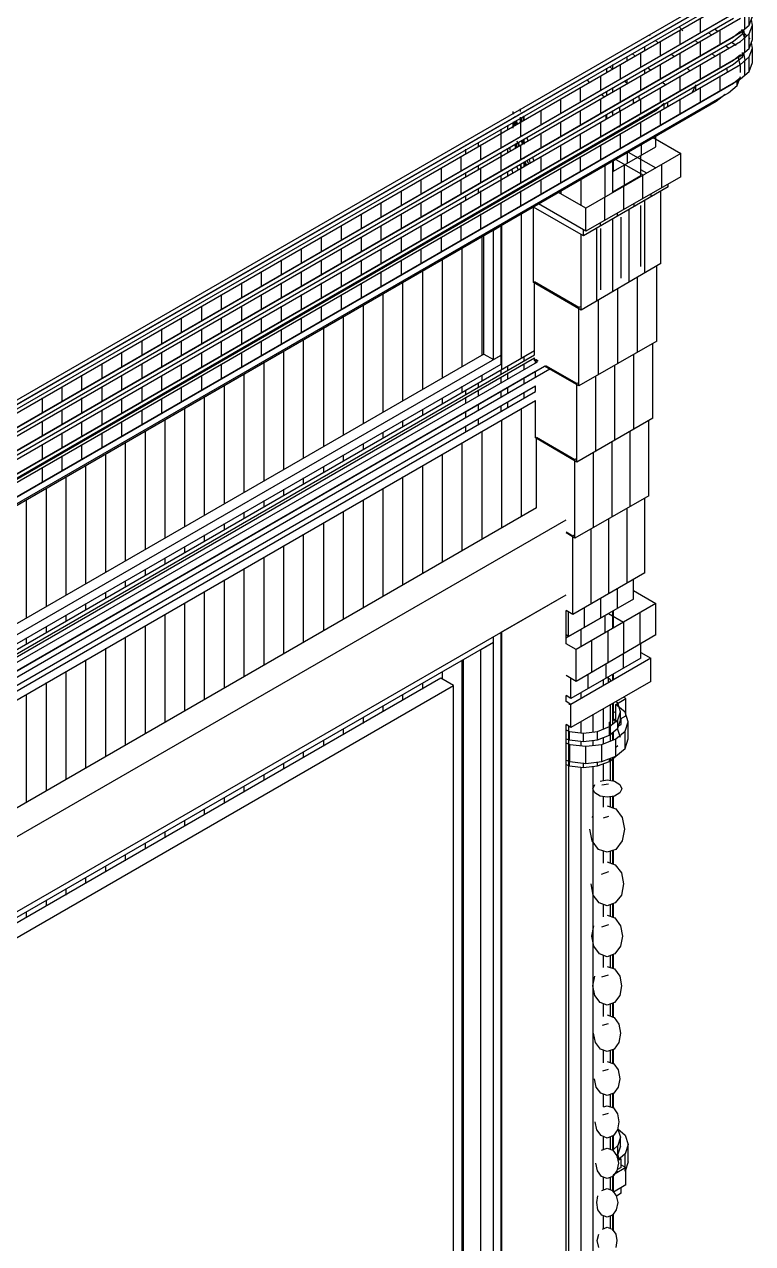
# Model space of a CAD drawing. Header units: inches. Extents: x 0.3 to 16.2, y 0.3 to 11.4.
# Drawn here: x 7.265 to 7.975, y 5.99 to 7.179 of the extents above; entities that cross this region are included whole.
import ezdxf

# ---------------------------------------------------------------- set-up
doc = ezdxf.new("R2010")
doc.units = ezdxf.units.IN
doc.header["$LTSCALE"] = 0.009843
doc.header["$MEASUREMENT"] = 0
doc.layers.add('GEOMETRY', color=7, linetype='Continuous')

msp = doc.modelspace()

# ---------------------------------------------------------------- linework, layer by layer
at = {"layer": 'GEOMETRY'}
for p, q in [((6.524, 6.389), (7.9563, 7.2161)), ((6.524, 6.389), (7.9563, 7.2161)), ((6.524, 6.3846), (7.9563, 7.2118)), ((6.524, 6.3846), (7.9567, 7.2118)), ((6.524, 6.3846), (7.9567, 7.2118)), ((6.524, 6.3803), (7.9567, 7.2075)), ((6.524, 6.3764), (7.9634, 7.2075)), ((6.524, 6.3764), (7.9634, 7.2075)), ((6.524, 6.3626), (7.9634, 7.1933)), ((6.524, 6.3622), (7.9567, 7.1894)), ((6.524, 6.3622), (7.9567, 7.1894)), ((6.524, 6.3622), (7.9567, 7.1894)), ((6.524, 6.3579), (7.9567, 7.185)), ((6.524, 6.3539), (7.9634, 7.185)), ((6.524, 6.3539), (7.9634, 7.185)), ((7.9244, 7.1709), (7.9244, 7.185)), ((7.9677, 7.1744), (7.9677, 7.1886)), ((7.9717, 7.1783), (7.9717, 7.1921)), ((7.9717, 7.1783), (7.9752, 7.1866)), ((7.9752, 7.1783), (7.974, 7.1835)), ((6.524, 6.3402), (7.9634, 7.1709)), ((7.9071, 7.1728), (7.9031, 7.1768)), ((7.9047, 7.1594), (7.9047, 7.1736)), ((7.935, 7.1685), (7.9323, 7.1709)), ((7.9409, 7.172), (7.9382, 7.1744)), ((7.9437, 7.1594), (7.9437, 7.1736)), ((7.9567, 7.1669), (7.9634, 7.1724)), ((7.9567, 7.1669), (7.9634, 7.1724)), ((7.9567, 7.1669), (7.9634, 7.1724)), ((7.9567, 7.1626), (7.9654, 7.1697)), ((7.9634, 7.1709), (7.9717, 7.1783)), ((7.9634, 7.1622), (7.9717, 7.1697)), ((7.9634, 7.1622), (7.9717, 7.1697)), ((7.9654, 7.1724), (7.9642, 7.1732)), ((7.9654, 7.1697), (7.9654, 7.174)), ((7.9654, 7.1697), (7.9669, 7.174)), ((7.9697, 7.1677), (7.9654, 7.1724)), ((7.9665, 7.1689), (7.9654, 7.1701)), ((7.9665, 7.1732), (7.9661, 7.1732)), ((7.9681, 7.1665), (7.9665, 7.1732)), ((7.9717, 7.1697), (7.9752, 7.1783)), ((7.9717, 7.1697), (7.9752, 7.1783)), ((7.9717, 7.1555), (7.9717, 7.1697)), ((7.9752, 7.1642), (7.9752, 7.1783)), ((6.524, 6.3394), (7.9567, 7.1669)), ((6.524, 6.3394), (7.9567, 7.1669)), ((6.524, 6.3394), (7.9567, 7.1669)), ((6.524, 6.3354), (7.9567, 7.1626)), ((6.524, 6.3315), (7.9634, 7.1622)), ((6.524, 6.3315), (7.9634, 7.1622)), ((7.8701, 7.1618), (7.8701, 7.1622)), ((7.8752, 7.1677), (7.8744, 7.1685)), ((7.8772, 7.1657), (7.8772, 7.1661)), ((7.8831, 7.161), (7.8803, 7.1634)), ((7.8854, 7.1484), (7.8854, 7.1626)), ((7.9217, 7.161), (7.9189, 7.1634)), ((7.9244, 7.1484), (7.9244, 7.1626)), ((7.9516, 7.1559), (7.9488, 7.1579)), ((7.9591, 7.1583), (7.9547, 7.1614)), ((7.9673, 7.1657), (7.9665, 7.1689)), ((7.9677, 7.152), (7.9677, 7.1661)), ((7.9728, 7.1646), (7.9717, 7.1657)), ((7.9717, 7.1555), (7.9752, 7.1642)), ((7.9752, 7.1559), (7.974, 7.161)), ((6.524, 6.3173), (7.9634, 7.1484)), ((7.8528, 7.152), (7.8528, 7.152)), ((7.8528, 7.1437), (7.8528, 7.1476)), ((7.8551, 7.1531), (7.8551, 7.1531)), ((7.8606, 7.148), (7.8579, 7.1504)), ((7.8661, 7.137), (7.8661, 7.1512)), ((7.8701, 7.1535), (7.8701, 7.1575)), ((7.8984, 7.1476), (7.8957, 7.15)), ((7.9047, 7.137), (7.9047, 7.1512)), ((7.9382, 7.148), (7.9354, 7.1504)), ((7.9437, 7.137), (7.9437, 7.1512)), ((7.9567, 7.1441), (7.9634, 7.1496)), ((7.9567, 7.1441), (7.9634, 7.1496)), ((7.9567, 7.1441), (7.9634, 7.1496)), ((7.9567, 7.1402), (7.9654, 7.1472)), ((7.9614, 7.1465), (7.961, 7.1469)), ((7.9634, 7.1378), (7.9614, 7.1465)), ((7.9634, 7.1484), (7.9717, 7.1555)), ((7.9634, 7.1398), (7.9717, 7.1472)), ((7.9634, 7.1398), (7.9717, 7.1472)), ((7.9654, 7.1472), (7.9654, 7.1516)), ((7.9654, 7.1472), (7.9669, 7.1516)), ((7.9665, 7.1508), (7.9661, 7.1508)), ((7.9681, 7.1441), (7.9665, 7.1508)), ((7.9717, 7.1472), (7.9752, 7.1559)), ((7.9717, 7.1472), (7.9752, 7.1559)), ((7.9717, 7.1331), (7.9717, 7.1472)), ((7.9752, 7.1417), (7.9752, 7.1559)), ((6.524, 6.3169), (7.9567, 7.1441)), ((6.524, 6.3169), (7.9567, 7.1441)), ((6.524, 6.3169), (7.9567, 7.1441)), ((6.524, 6.313), (7.9567, 7.1402)), ((6.524, 6.3091), (7.9634, 7.1398)), ((6.524, 6.3091), (7.9634, 7.1398)), ((7.8331, 7.1406), (7.8331, 7.1406)), ((7.8331, 7.1406), (7.8331, 7.1406)), ((7.8331, 7.1323), (7.8331, 7.1362)), ((7.8386, 7.1354), (7.8358, 7.1378)), ((7.839, 7.1441), (7.839, 7.1441)), ((7.839, 7.1358), (7.839, 7.1398)), ((7.8465, 7.126), (7.8465, 7.1402)), ((7.8701, 7.1311), (7.8701, 7.135)), ((7.8756, 7.1343), (7.8728, 7.1366)), ((7.8854, 7.126), (7.8854, 7.1402)), ((7.9138, 7.1339), (7.9114, 7.1362)), ((7.9114, 7.1362), (7.9114, 7.1362)), ((7.9244, 7.126), (7.9244, 7.1398)), ((7.9508, 7.1327), (7.95, 7.1366)), ((7.9634, 7.1366), (7.9634, 7.1378)), ((7.9634, 7.1366), (7.9634, 7.1378)), ((7.9634, 7.1319), (7.9634, 7.1378)), ((7.9677, 7.1295), (7.9677, 7.1437)), ((7.9717, 7.1331), (7.9752, 7.1417)), ((6.524, 6.2949), (7.9634, 7.126)), ((7.811, 7.128), (7.811, 7.128)), ((7.8161, 7.1224), (7.8138, 7.1252)), ((7.8272, 7.1146), (7.8272, 7.1287)), ((7.8528, 7.1213), (7.8504, 7.1236)), ((7.8528, 7.1213), (7.8528, 7.1252)), ((7.8661, 7.1146), (7.8661, 7.1287)), ((7.885, 7.1256), (7.885, 7.1256)), ((7.8898, 7.1201), (7.8874, 7.1224)), ((7.9047, 7.1146), (7.9047, 7.1287)), ((7.9437, 7.1146), (7.9437, 7.1287)), ((7.9567, 7.1217), (7.9634, 7.1272)), ((7.9602, 7.1193), (7.9634, 7.128)), ((7.9602, 7.1193), (7.9602, 7.124)), ((7.9634, 7.126), (7.9717, 7.1331)), ((6.5236, 6.2878), (7.9516, 7.1122)), ((6.524, 6.2945), (7.9567, 7.1217)), ((7.8075, 7.1035), (7.8075, 7.1177)), ((7.8303, 7.1083), (7.8276, 7.1106)), ((7.8331, 7.1098), (7.8331, 7.1138)), ((7.8382, 7.0984), (7.8701, 7.1169)), ((7.839, 7.1134), (7.839, 7.1173)), ((7.8465, 7.1035), (7.8465, 7.1173)), ((7.8854, 7.1035), (7.8854, 7.1173)), ((7.9161, 7.1122), (7.9197, 7.1201)), ((7.9161, 7.1122), (7.9197, 7.1201)), ((7.9197, 7.115), (7.9197, 7.1201)), ((7.9244, 7.1035), (7.9244, 7.1173)), ((7.9398, 7.1039), (7.9484, 7.111)), ((7.9516, 7.1185), (7.952, 7.1197)), ((7.9516, 7.1122), (7.9602, 7.1193)), ((6.5232, 6.2858), (7.9398, 7.1039)), ((7.7882, 7.0921), (7.7882, 7.1063)), ((7.8272, 7.0921), (7.8272, 7.1063)), ((7.8382, 7.0976), (7.8378, 7.0984)), ((7.8457, 7.0945), (7.8457, 7.0984)), ((7.8591, 7.1024), (7.8591, 7.1063)), ((7.8598, 7.1028), (7.8591, 7.1031)), ((7.8646, 7.1079), (7.8638, 7.1091)), ((7.865, 7.1055), (7.8646, 7.1079)), ((7.8661, 7.0921), (7.8661, 7.1063)), ((7.8807, 7.0949), (7.889, 7.102)), ((7.8807, 7.0949), (7.889, 7.102)), ((7.889, 7.0969), (7.889, 7.102)), ((7.8925, 7.0984), (7.8925, 7.1031)), ((7.9047, 7.0921), (7.9047, 7.1063)), ((6.5189, 6.3091), (7.8807, 7.0949)), ((6.5189, 6.3091), (7.8807, 7.0949)), ((7.7421, 7.0925), (7.7417, 7.0941)), ((7.7417, 7.0913), (7.7417, 7.0941)), ((7.7417, 7.0913), (7.7421, 7.0921)), ((7.7417, 7.0913), (7.7421, 7.0921)), ((7.7417, 7.0913), (7.7421, 7.0921)), ((7.7421, 7.0878), (7.7421, 7.0882)), ((7.7425, 7.0882), (7.7425, 7.0886)), ((7.7425, 7.0882), (7.7425, 7.0886)), ((7.7425, 7.0882), (7.7425, 7.0882)), ((7.7429, 7.0882), (7.7429, 7.0886)), ((7.7437, 7.0886), (7.7433, 7.089)), ((7.7437, 7.089), (7.7437, 7.089)), ((7.7449, 7.0894), (7.7449, 7.0898)), ((7.7488, 7.0941), (7.7488, 7.0965)), ((7.7488, 7.0941), (7.7488, 7.0961)), ((7.7492, 7.0839), (7.7488, 7.0886)), ((7.7488, 7.0835), (7.7488, 7.0886)), ((7.7492, 7.0917), (7.7492, 7.0921)), ((7.7492, 7.0917), (7.7492, 7.0921)), ((7.7492, 7.0839), (7.7496, 7.0878)), ((7.7496, 7.0921), (7.7496, 7.0925)), ((7.75, 7.0925), (7.75, 7.0929)), ((7.7504, 7.0846), (7.75, 7.0882)), ((7.7512, 7.0929), (7.7512, 7.0933)), ((7.752, 7.0854), (7.7516, 7.089)), ((7.7524, 7.0937), (7.7524, 7.0941)), ((7.7524, 7.0858), (7.7524, 7.0898)), ((7.7689, 7.0811), (7.7689, 7.0953)), ((7.8075, 7.0811), (7.8075, 7.0949)), ((7.8323, 7.0866), (7.8323, 7.0906)), ((7.8331, 7.0874), (7.8331, 7.0913)), ((7.839, 7.0898), (7.8386, 7.0945)), ((7.839, 7.0909), (7.839, 7.0949)), ((7.8465, 7.0811), (7.8465, 7.0949)), ((7.8642, 7.0854), (7.8657, 7.0886)), ((7.8768, 7.0929), (7.876, 7.0933)), ((7.8807, 7.0906), (7.8807, 7.0906)), ((7.8854, 7.0811), (7.8854, 7.0949)), ((6.5165, 6.313), (7.8539, 7.085)), ((6.5165, 6.313), (7.8539, 7.085)), ((7.7299, 7.0807), (7.7299, 7.0811)), ((7.7299, 7.0728), (7.7299, 7.0768)), ((7.7366, 7.0776), (7.737, 7.0807)), ((7.7366, 7.0776), (7.737, 7.0807)), ((7.7366, 7.0768), (7.7366, 7.0776)), ((7.7366, 7.0768), (7.7366, 7.0776)), ((7.7374, 7.085), (7.7374, 7.0854)), ((7.7374, 7.085), (7.7374, 7.0854)), ((7.7417, 7.0776), (7.7425, 7.0839)), ((7.7417, 7.0803), (7.7421, 7.0839)), ((7.7417, 7.0803), (7.7421, 7.0839)), ((7.7417, 7.0795), (7.7417, 7.0803)), ((7.7417, 7.0776), (7.7417, 7.0803)), ((7.7429, 7.0803), (7.7425, 7.0839)), ((7.7433, 7.0803), (7.7429, 7.0843)), ((7.7445, 7.0811), (7.7441, 7.085)), ((7.7441, 7.0811), (7.7441, 7.0846)), ((7.7457, 7.0819), (7.7453, 7.0854)), ((7.7492, 7.0697), (7.7492, 7.0839)), ((7.7882, 7.0697), (7.7882, 7.0839)), ((7.8272, 7.0697), (7.8272, 7.0839)), ((7.8457, 7.0787), (7.8457, 7.0803)), ((7.8661, 7.0697), (7.8661, 7.0839)), ((7.7079, 7.0681), (7.7079, 7.0685)), ((7.7079, 7.0598), (7.7079, 7.0638)), ((7.7299, 7.0587), (7.7299, 7.0728)), ((7.7453, 7.0591), (7.7449, 7.063)), ((7.7449, 7.0591), (7.7449, 7.0626)), ((7.7461, 7.0677), (7.7457, 7.0677)), ((7.7472, 7.0602), (7.7457, 7.065)), ((7.748, 7.0606), (7.7469, 7.0642)), ((7.7508, 7.0622), (7.75, 7.0657)), ((7.7512, 7.0626), (7.7512, 7.0661)), ((7.7524, 7.0634), (7.7524, 7.0673)), ((7.7528, 7.0622), (7.7524, 7.0669)), ((7.7563, 7.0654), (7.7551, 7.0685)), ((7.7689, 7.0587), (7.7689, 7.0724)), ((7.8075, 7.0587), (7.8075, 7.0724)), ((7.8465, 7.0583), (7.8465, 7.0724)), ((7.8783, 7.0685), (7.9051, 7.0531)), ((7.8807, 7.0594), (7.8807, 7.0697)), ((7.6957, 7.061), (7.6957, 7.0614)), ((7.6957, 7.0531), (7.6957, 7.0571)), ((7.7102, 7.0472), (7.7102, 7.0614)), ((7.7299, 7.05), (7.7299, 7.0539)), ((7.7366, 7.0539), (7.7366, 7.0579)), ((7.739, 7.0555), (7.7386, 7.0591)), ((7.7441, 7.0583), (7.7437, 7.0622)), ((7.7492, 7.0472), (7.7492, 7.0614)), ((7.7882, 7.0472), (7.7882, 7.0614)), ((7.9051, 7.0531), (7.8126, 6.9996)), ((7.9051, 7.0531), (7.8126, 6.9996)), ((7.8272, 7.0472), (7.8272, 7.0614)), ((7.8394, 7.0358), (7.8807, 7.0594)), ((7.8531, 7.0437), (7.8531, 7.0539)), ((7.8539, 7.0543), (7.8807, 7.039)), ((7.8661, 7.0315), (7.8661, 7.0512)), ((7.8669, 7.0516), (7.8669, 7.0618)), ((7.9051, 7.0303), (7.9051, 7.0531)), ((7.6717, 7.0248), (7.6717, 7.039)), ((7.6909, 7.0362), (7.6909, 7.05)), ((7.7079, 7.0374), (7.7079, 7.0413)), ((7.7102, 7.0248), (7.7102, 7.039)), ((7.7299, 7.0362), (7.7299, 7.05)), ((7.7457, 7.0398), (7.7457, 7.0409)), ((7.7465, 7.0374), (7.7457, 7.0398)), ((7.7496, 7.039), (7.7484, 7.0425)), ((7.75, 7.0394), (7.7492, 7.0429)), ((7.7492, 7.0248), (7.7492, 7.039)), ((7.7531, 7.0409), (7.752, 7.0445)), ((7.7524, 7.0406), (7.7524, 7.0445)), ((7.7528, 7.048), (7.7528, 7.0492)), ((7.7539, 7.0413), (7.7528, 7.0449)), ((7.7547, 7.0421), (7.7535, 7.0453)), ((7.7567, 7.0433), (7.7555, 7.0465)), ((7.7583, 7.0441), (7.7575, 7.0472)), ((7.7618, 7.0461), (7.761, 7.0496)), ((7.7689, 7.0362), (7.7689, 7.05)), ((7.7882, 7.0248), (7.7882, 7.039)), ((7.8075, 7.0358), (7.8075, 7.05)), ((7.8315, 7.0102), (7.8315, 7.0413)), ((7.839, 7.015), (7.839, 7.0457)), ((7.839, 7.015), (7.839, 7.0457)), ((7.8394, 7.0358), (7.8394, 7.0461)), ((7.8417, 7.0472), (7.8689, 7.0319)), ((7.8504, 7.0224), (7.8504, 7.0421)), ((7.8866, 7.0197), (7.8866, 7.0421)), ((7.652, 7.0138), (7.652, 7.0276)), ((7.6909, 7.0138), (7.6909, 7.0276)), ((7.6957, 7.0303), (7.6957, 7.0343)), ((7.7299, 7.0276), (7.7299, 7.0315)), ((7.7299, 7.0138), (7.7299, 7.0276)), ((7.7366, 7.0315), (7.7366, 7.0354)), ((7.7406, 7.037), (7.7406, 7.0378)), ((7.7413, 7.0343), (7.7406, 7.037)), ((7.7689, 7.0134), (7.7689, 7.0276)), ((7.8079, 7.0024), (7.8079, 7.028)), ((7.9051, 7.0303), (7.8126, 6.9772)), ((7.839, 7.0358), (7.8394, 7.0358)), ((7.839, 7.0157), (7.8661, 7.0315)), ((7.872, 7.0339), (7.8661, 7.037)), ((7.8681, 7.0091), (7.8681, 7.0315)), ((7.6327, 7.0024), (7.6327, 7.0165)), ((7.6717, 7.0024), (7.6717, 7.0165)), ((7.7079, 7.015), (7.7079, 7.0189)), ((7.7102, 7.0024), (7.7102, 7.0165)), ((7.7492, 7.0024), (7.7492, 7.0165)), ((7.8126, 6.9996), (7.7858, 7.015)), ((7.8126, 6.9996), (7.7858, 7.015)), ((7.7886, 7.0134), (7.7886, 7.0165)), ((7.8929, 7.0205), (7.8102, 6.9728)), ((7.8496, 6.9984), (7.8496, 7.0209)), ((7.8858, 6.9457), (7.8858, 7.0165)), ((7.8929, 7.0205), (7.8929, 7.0236)), ((7.613, 6.9913), (7.613, 7.0051)), ((7.652, 6.9913), (7.652, 7.0051)), ((7.6909, 6.9909), (7.6909, 7.0051)), ((7.6957, 7.0079), (7.6957, 7.0118)), ((7.7299, 6.9909), (7.7299, 7.0051)), ((7.8126, 6.9772), (7.7665, 7.0039)), ((7.8311, 6.9878), (7.8311, 7.0102)), ((7.8598, 7.0016), (7.8598, 7.0043)), ((7.8701, 6.9366), (7.8701, 7.0075)), ((7.8764, 7.011), (7.8764, 7.0138)), ((7.5937, 6.9799), (7.5937, 6.9941)), ((7.6327, 6.9799), (7.6327, 6.9941)), ((7.6717, 6.9799), (7.6717, 6.9941)), ((7.7102, 6.9799), (7.7102, 6.9941)), ((7.75, 6.8535), (7.75, 6.9945)), ((7.8102, 6.9728), (7.7614, 7.0008)), ((7.7614, 6.9272), (7.7614, 7.0008)), ((7.8126, 6.9772), (7.8126, 6.9996)), ((7.8433, 6.9921), (7.8433, 6.9949)), ((7.8547, 6.9276), (7.8547, 6.9984)), ((7.8661, 6.9429), (7.8661, 7.0024)), ((6.6307, 6.348), (7.7299, 6.9827)), ((7.5744, 6.9689), (7.5744, 6.9827)), ((7.613, 6.9689), (7.613, 6.9827)), ((7.652, 6.9685), (7.652, 6.9827)), ((7.6909, 6.9685), (7.6909, 6.9827)), ((7.7224, 6.9783), (7.7299, 6.9827)), ((7.7224, 6.9783), (7.7299, 6.9827)), ((7.7299, 6.8563), (7.7299, 6.9827)), ((7.7307, 6.8425), (7.7307, 6.9831)), ((7.8232, 6.9094), (7.8232, 6.9803)), ((7.8268, 6.9823), (7.8268, 6.985)), ((7.8272, 6.9201), (7.8272, 6.9799)), ((7.839, 6.9185), (7.839, 6.9894)), ((7.8469, 6.9315), (7.8469, 6.9909)), ((7.5547, 6.9575), (7.5547, 6.9717)), ((7.5937, 6.9575), (7.5937, 6.9717)), ((7.6327, 6.9575), (7.6327, 6.9717)), ((7.6717, 6.9575), (7.6717, 6.9717)), ((7.7114, 6.8567), (7.7114, 6.972)), ((7.713, 6.8575), (7.713, 6.9728)), ((7.7224, 6.852), (7.7224, 6.9783)), ((7.8079, 6.9004), (7.8079, 6.9744)), ((7.8079, 6.9039), (7.8079, 6.974)), ((7.8102, 6.9728), (7.8102, 6.9783)), ((7.5354, 6.9465), (7.5354, 6.9602)), ((7.5744, 6.9465), (7.5744, 6.9602)), ((7.613, 6.9461), (7.613, 6.9602)), ((7.652, 6.9461), (7.652, 6.9602)), ((7.6921, 6.8457), (7.6921, 6.961)), ((7.5157, 6.935), (7.5157, 6.9492)), ((7.5547, 6.935), (7.5547, 6.9492)), ((7.5937, 6.935), (7.5937, 6.9492)), ((7.6327, 6.935), (7.6327, 6.9492)), ((7.6728, 6.8343), (7.6728, 6.9496)), ((7.8858, 6.9457), (7.8079, 6.9004)), ((7.4965, 6.924), (7.4965, 6.9378)), ((7.5354, 6.9236), (7.5354, 6.9378)), ((7.5744, 6.9236), (7.5744, 6.9378)), ((7.613, 6.9236), (7.613, 6.9378)), ((7.6535, 6.8232), (7.6535, 6.9386)), ((7.863, 6.8591), (7.863, 6.9323)), ((7.8819, 6.8701), (7.8819, 6.9433)), ((7.4772, 6.9126), (7.4772, 6.9268)), ((7.5157, 6.9126), (7.5157, 6.9268)), ((7.5547, 6.9126), (7.5547, 6.9268)), ((7.5937, 6.9126), (7.5937, 6.9264)), ((7.6343, 6.8122), (7.6343, 6.9276)), ((7.8079, 6.9004), (7.7614, 6.9272)), ((7.8059, 6.9028), (7.7626, 6.928)), ((7.8059, 6.9028), (7.7626, 6.928)), ((7.7626, 6.8567), (7.7626, 6.928)), ((7.8437, 6.8484), (7.8437, 6.9213)), ((7.863, 6.8677), (7.863, 6.9272)), ((7.4575, 6.9016), (7.4575, 6.9154)), ((7.4965, 6.9012), (7.4965, 6.9154)), ((7.5354, 6.9012), (7.5354, 6.9154)), ((7.5744, 6.9012), (7.5744, 6.9154)), ((7.615, 6.8008), (7.615, 6.9161)), ((7.8248, 6.8374), (7.8248, 6.9102)), ((7.8437, 6.8567), (7.8437, 6.9161)), ((7.4382, 6.8902), (7.4382, 6.9043)), ((7.4772, 6.8902), (7.4772, 6.9043)), ((7.5157, 6.8902), (7.5157, 6.9043)), ((7.5547, 6.8902), (7.5547, 6.9039)), ((7.5957, 6.7898), (7.5957, 6.9051)), ((7.8079, 6.9039), (7.8059, 6.9028)), ((7.8079, 6.9039), (7.8059, 6.9028)), ((7.8059, 6.8264), (7.8059, 6.9028)), ((7.8248, 6.8457), (7.8248, 6.9055)), ((7.4185, 6.8791), (7.4185, 6.8929)), ((7.4575, 6.8787), (7.4575, 6.8929)), ((7.4965, 6.8787), (7.4965, 6.8929)), ((7.5354, 6.8787), (7.5354, 6.8929)), ((7.5764, 6.7787), (7.5764, 6.8941)), ((7.3992, 6.8677), (7.3992, 6.8819)), ((7.4382, 6.8677), (7.4382, 6.8819)), ((7.4772, 6.8677), (7.4772, 6.8819)), ((7.5157, 6.8677), (7.5157, 6.8815)), ((7.5571, 6.7673), (7.5571, 6.8827)), ((6.622, 6.2024), (7.7626, 6.861)), ((7.3799, 6.8563), (7.3799, 6.8705)), ((7.4185, 6.8563), (7.4185, 6.8705)), ((7.4575, 6.8563), (7.4575, 6.8705)), ((7.4965, 6.8563), (7.4965, 6.8705)), ((7.5181, 6.7453), (7.5181, 6.8606)), ((7.5374, 6.7563), (7.5374, 6.8717)), ((7.8819, 6.8701), (7.8059, 6.8264)), ((7.878, 6.7949), (7.878, 6.8681)), ((6.622, 6.1984), (7.7626, 6.8567)), ((6.622, 6.1984), (7.7626, 6.8567)), ((6.622, 6.1953), (7.7626, 6.8539)), ((6.622, 6.1898), (7.7654, 6.85)), ((6.622, 6.1898), (7.7654, 6.85)), ((6.6307, 6.2217), (7.7299, 6.8563)), ((6.6307, 6.2217), (7.7299, 6.8563)), ((7.713, 6.8575), (6.6382, 6.237)), ((7.3602, 6.8453), (7.3602, 6.8594)), ((7.3992, 6.8453), (7.3992, 6.8594)), ((7.4382, 6.8453), (7.4382, 6.8591)), ((7.4772, 6.8453), (7.4772, 6.8591)), ((7.4988, 6.7343), (7.4988, 6.8492)), ((7.713, 6.8575), (7.7224, 6.852)), ((7.7224, 6.852), (7.7299, 6.8563)), ((7.7299, 6.8476), (7.7299, 6.8563)), ((7.7524, 6.8508), (7.7524, 6.8551)), ((7.7626, 6.8512), (7.7626, 6.8539)), ((7.7654, 6.85), (7.7626, 6.8512)), ((7.7661, 6.8504), (7.7634, 6.852)), ((7.7661, 6.8504), (7.7634, 6.852)), ((7.7634, 6.8488), (7.7634, 6.852)), ((7.8594, 6.7843), (7.8594, 6.8571)), ((7.8594, 6.7925), (7.8594, 6.8524)), ((6.622, 6.1815), (7.7724, 6.8457)), ((6.622, 6.1756), (7.7776, 6.8429)), ((6.622, 6.1756), (7.7776, 6.8429)), ((6.622, 6.1815), (7.7634, 6.8406)), ((6.6307, 6.213), (7.7299, 6.8476)), ((7.3213, 6.8228), (7.3213, 6.837)), ((7.3409, 6.8339), (7.3409, 6.848)), ((7.3602, 6.8228), (7.3602, 6.837)), ((7.3799, 6.8339), (7.3799, 6.848)), ((7.3992, 6.8228), (7.3992, 6.8366)), ((7.4185, 6.8339), (7.4185, 6.848)), ((7.4382, 6.8228), (7.4382, 6.8366)), ((7.4575, 6.8339), (7.4575, 6.848)), ((7.4795, 6.7228), (7.4795, 6.8382)), ((7.7114, 6.8315), (7.7114, 6.837)), ((7.7299, 6.8378), (7.7299, 6.8421)), ((7.7366, 6.8417), (7.7366, 6.8461)), ((7.7366, 6.8335), (7.7366, 6.839)), ((7.7524, 6.8425), (7.7524, 6.848)), ((7.7634, 6.8346), (7.7634, 6.8406)), ((7.8059, 6.8264), (7.7724, 6.8457)), ((7.8039, 6.8287), (7.7736, 6.8461)), ((7.8039, 6.8287), (7.7736, 6.8461)), ((7.8409, 6.7736), (7.8409, 6.8465)), ((7.8409, 6.7819), (7.8409, 6.8413)), ((6.622, 6.1673), (7.7634, 6.8264)), ((6.622, 6.1673), (7.7634, 6.8264)), ((7.302, 6.8114), (7.302, 6.8256)), ((7.3409, 6.8114), (7.3409, 6.8256)), ((7.3799, 6.8114), (7.3799, 6.8256)), ((7.4185, 6.8114), (7.4185, 6.8256)), ((7.4602, 6.7118), (7.4602, 6.8272)), ((7.6921, 6.8201), (7.6921, 6.826)), ((7.7079, 6.8252), (7.7079, 6.8295)), ((7.7299, 6.8295), (7.7299, 6.835)), ((7.7366, 6.8193), (7.7366, 6.8248)), ((7.7524, 6.8283), (7.7524, 6.8339)), ((7.7634, 6.8209), (7.7634, 6.8264)), ((7.8059, 6.8295), (7.8039, 6.8287)), ((7.8059, 6.8295), (7.8039, 6.8287)), ((7.8039, 6.752), (7.8039, 6.8287)), ((7.8224, 6.7626), (7.8224, 6.8358)), ((7.8224, 6.7713), (7.8224, 6.8307)), ((6.622, 6.1618), (7.7634, 6.8209)), ((6.622, 6.1618), (7.7634, 6.8209)), ((7.2827, 6.8004), (7.2827, 6.8146)), ((7.3213, 6.8004), (7.3213, 6.8146)), ((7.3602, 6.8004), (7.3602, 6.8142)), ((7.3992, 6.8004), (7.3992, 6.8142)), ((7.4409, 6.7008), (7.4409, 6.8157)), ((7.6728, 6.8091), (7.6728, 6.8146)), ((7.6957, 6.8181), (7.6957, 6.8224)), ((7.6957, 6.8098), (7.6957, 6.8154)), ((7.7079, 6.8169), (7.7079, 6.8224)), ((7.7299, 6.8154), (7.7299, 6.8209)), ((7.7524, 6.8142), (7.7524, 6.8201)), ((6.622, 6.1531), (7.7634, 6.8122)), ((7.302, 6.789), (7.302, 6.8031)), ((7.3409, 6.789), (7.3409, 6.8031)), ((7.3799, 6.789), (7.3799, 6.8031)), ((7.4217, 6.6894), (7.4217, 6.8047)), ((7.6535, 6.798), (7.6535, 6.8035)), ((7.6957, 6.7957), (7.6957, 6.8012)), ((7.7079, 6.8028), (7.7079, 6.8083)), ((7.7299, 6.8012), (7.7299, 6.8071)), ((7.7366, 6.8051), (7.7366, 6.811)), ((7.75, 6.6992), (7.75, 6.8043)), ((7.7634, 6.7756), (7.7634, 6.8122)), ((7.2827, 6.778), (7.2827, 6.7917)), ((7.3213, 6.778), (7.3213, 6.7917)), ((7.3602, 6.778), (7.3602, 6.7917)), ((7.4024, 6.6783), (7.4024, 6.7937)), ((7.6343, 6.787), (7.6343, 6.7925)), ((7.7079, 6.7886), (7.7079, 6.7941)), ((7.7307, 6.6878), (7.7307, 6.7933)), ((7.878, 6.7949), (7.8039, 6.752)), ((7.874, 6.7193), (7.874, 6.7925)), ((7.302, 6.7665), (7.302, 6.7807)), ((7.3409, 6.7665), (7.3409, 6.7807)), ((7.3831, 6.6673), (7.3831, 6.7823)), ((7.615, 6.7756), (7.615, 6.7811)), ((7.6957, 6.7815), (7.6957, 6.7874)), ((7.7114, 6.6768), (7.7114, 6.7823)), ((7.8559, 6.7091), (7.8559, 6.7823)), ((7.8559, 6.7173), (7.8559, 6.7772)), ((7.2827, 6.7555), (7.2827, 6.7693)), ((7.3213, 6.7555), (7.3213, 6.7693)), ((7.3638, 6.6559), (7.3638, 6.7713)), ((7.5957, 6.7646), (7.5957, 6.7701)), ((7.6921, 6.6657), (7.6921, 6.7709)), ((7.8039, 6.752), (7.7634, 6.7756)), ((7.802, 6.7543), (7.7646, 6.776)), ((7.802, 6.7543), (7.7646, 6.776)), ((7.7646, 6.7075), (7.7646, 6.776)), ((7.8382, 6.6988), (7.8382, 6.7717)), ((7.8382, 6.7071), (7.8382, 6.7665)), ((7.302, 6.7441), (7.302, 6.7583)), ((7.3445, 6.6449), (7.3445, 6.7602)), ((7.5764, 6.7535), (7.5764, 6.7591)), ((7.6728, 6.6543), (7.6728, 6.7598)), ((7.8039, 6.7555), (7.802, 6.7543)), ((7.8039, 6.7555), (7.802, 6.7543)), ((7.802, 6.678), (7.802, 6.7543)), ((7.8201, 6.6882), (7.8201, 6.7614)), ((7.8201, 6.6969), (7.8201, 6.7563)), ((7.2827, 6.7327), (7.2827, 6.7469)), ((7.3252, 6.6339), (7.3252, 6.7488)), ((7.5571, 6.7421), (7.5571, 6.7476)), ((7.6535, 6.6433), (7.6535, 6.7488)), ((7.3059, 6.6224), (7.3059, 6.7378)), ((7.5374, 6.7311), (7.5374, 6.7366)), ((7.6343, 6.6323), (7.6343, 6.7378)), ((7.2866, 6.6114), (7.2866, 6.7268)), ((7.5181, 6.7201), (7.5181, 6.7256)), ((7.615, 6.6209), (7.615, 6.7264)), ((7.874, 6.7193), (7.802, 6.678)), ((7.7646, 6.7075), (6.6142, 6.0433)), ((7.2673, 6.6004), (7.2673, 6.7154)), ((7.4988, 6.7087), (7.4988, 6.7146)), ((7.5957, 6.6098), (7.5957, 6.7154)), ((7.8528, 6.6339), (7.8528, 6.7071)), ((7.8701, 6.6441), (7.8701, 6.7173)), ((6.6142, 6.0154), (7.7933, 6.6957)), ((6.6142, 6.0154), (7.7933, 6.6957)), ((7.4795, 6.6976), (7.4795, 6.7031)), ((7.5764, 6.5988), (7.5764, 6.7043)), ((7.835, 6.624), (7.835, 6.6969)), ((7.8528, 6.6425), (7.8528, 6.702)), ((7.4602, 6.6866), (7.4602, 6.6921)), ((7.5571, 6.5874), (7.5571, 6.6929)), ((7.8, 6.6799), (7.7933, 6.6839)), ((7.8, 6.6799), (7.7933, 6.6839)), ((7.802, 6.678), (7.7933, 6.6831)), ((7.8177, 6.6138), (7.8177, 6.687)), ((7.835, 6.6323), (7.835, 6.6917)), ((7.4409, 6.6752), (7.4409, 6.6811)), ((7.5181, 6.5654), (7.5181, 6.6709)), ((7.5374, 6.5764), (7.5374, 6.6819)), ((7.802, 6.6811), (7.8, 6.6799)), ((7.802, 6.6811), (7.8, 6.6799)), ((7.8, 6.6035), (7.8, 6.6799)), ((7.8177, 6.622), (7.8177, 6.6819)), ((7.4024, 6.6531), (7.4024, 6.6587)), ((7.4217, 6.6642), (7.4217, 6.6697)), ((7.4988, 6.5539), (7.4988, 6.6594)), ((7.3831, 6.6417), (7.3831, 6.6476)), ((7.4795, 6.5429), (7.4795, 6.6484)), ((7.3638, 6.6307), (7.3638, 6.6362)), ((7.4602, 6.5319), (7.4602, 6.6374)), ((7.8701, 6.6441), (7.8, 6.6035)), ((7.8591, 6.6185), (7.8591, 6.6378)), ((6.6102, 5.9398), (7.7933, 6.6228)), ((7.3445, 6.6197), (7.3445, 6.6252)), ((7.4409, 6.5205), (7.4409, 6.626)), ((7.7299, 6.5862), (7.7933, 6.6228)), ((7.7299, 6.5862), (7.7933, 6.6228)), ((7.8433, 6.6094), (7.8433, 6.6283)), ((7.8591, 6.6268), (7.8807, 6.6142)), ((7.3252, 6.6083), (7.3252, 6.6142)), ((7.4217, 6.5094), (7.4217, 6.615)), ((7.8591, 6.6185), (7.7957, 6.5819)), ((7.8807, 6.6142), (7.8031, 6.5693)), ((7.8807, 6.6142), (7.8031, 6.5693)), ((7.8272, 6.6004), (7.8272, 6.6193)), ((7.8807, 6.5835), (7.8807, 6.6142)), ((7.3059, 6.5972), (7.3059, 6.6028)), ((7.4024, 6.4984), (7.4024, 6.6039)), ((7.8, 6.6035), (7.7933, 6.6075)), ((7.7933, 6.5748), (7.7933, 6.6075)), ((7.7933, 6.5807), (7.8346, 6.6043)), ((7.7957, 6.5819), (7.7957, 6.6063)), ((7.8114, 6.5909), (7.8114, 6.6102)), ((7.8315, 6.5858), (7.8315, 6.6024)), ((7.8346, 6.6043), (7.8492, 6.5961)), ((7.839, 6.5902), (7.839, 6.6071)), ((7.839, 6.5902), (7.839, 6.6071)), ((7.839, 6.5902), (7.839, 6.6067)), ((7.8394, 6.5906), (7.8394, 6.6071)), ((7.8654, 6.5744), (7.8654, 6.6051)), ((7.2866, 6.5862), (7.2866, 6.5917)), ((7.3831, 6.487), (7.3831, 6.5925)), ((7.8079, 6.572), (7.8079, 6.589)), ((7.8343, 6.5563), (7.8343, 6.5874)), ((7.8496, 6.5654), (7.8496, 6.5965)), ((6.6598, 5.963), (7.7224, 6.5764)), ((7.2673, 6.5748), (7.2673, 6.5807)), ((7.3638, 6.476), (7.3638, 6.5815)), ((7.7102, 6.5693), (7.7224, 6.5764)), ((7.7102, 6.5693), (7.7224, 6.5764)), ((7.7224, 6.5764), (7.7224, 6.5819)), ((7.7224, 5.4571), (7.7224, 6.5764)), ((7.7299, 5.439), (7.7299, 6.5862)), ((7.7307, 5.4673), (7.7307, 6.5866)), ((7.7957, 6.5819), (7.7933, 6.5835)), ((7.8807, 6.5835), (7.8031, 6.5382)), ((7.8185, 6.5472), (7.8185, 6.5783)), ((7.3445, 6.465), (7.3445, 6.5705)), ((7.7102, 5.45), (7.7102, 6.5693)), ((7.8031, 6.5693), (7.7933, 6.5748)), ((7.8031, 6.5693), (7.7933, 6.5748)), ((7.8031, 6.5382), (7.8031, 6.5693)), ((7.8492, 6.5512), (7.8492, 6.565)), ((7.8661, 6.561), (7.8661, 6.5748)), ((7.8661, 6.5665), (7.876, 6.561)), ((7.3252, 6.4535), (7.3252, 6.5591)), ((7.6921, 5.4591), (7.6921, 6.5587)), ((7.6933, 5.4598), (7.6933, 6.5594)), ((7.876, 6.561), (7.798, 6.5157)), ((7.876, 6.561), (7.798, 6.5157)), ((7.8661, 6.561), (7.798, 6.5217)), ((7.8323, 6.5413), (7.8323, 6.5551)), ((7.876, 6.5382), (7.876, 6.561)), ((7.6713, 6.5413), (6.6697, 5.963)), ((7.3059, 6.4425), (7.3059, 6.548)), ((7.6835, 6.5343), (7.6713, 6.5413)), ((7.6728, 6.5406), (7.6728, 6.5476)), ((7.8031, 6.5382), (7.7933, 6.5441)), ((7.798, 6.5217), (7.798, 6.5413)), ((7.815, 6.5315), (7.815, 6.5453)), ((7.8299, 6.5343), (7.8299, 6.5398)), ((7.8366, 6.5398), (7.8335, 6.5421)), ((7.8346, 6.537), (7.8346, 6.5425)), ((7.837, 6.5382), (7.8366, 6.5398)), ((7.839, 6.5398), (7.839, 6.5453)), ((7.839, 6.5398), (7.839, 6.5453)), ((7.839, 6.5394), (7.839, 6.5449)), ((7.8394, 6.5398), (7.8394, 6.5453)), ((7.8394, 6.5398), (7.8394, 6.5453)), ((6.6819, 5.9559), (7.6835, 6.5343)), ((6.6819, 5.9559), (7.6835, 6.5343)), ((7.2866, 6.4315), (7.2866, 6.537)), ((7.6535, 6.5307), (7.6535, 6.5366)), ((7.6835, 5.4654), (7.6835, 6.5343)), ((7.876, 6.5382), (7.798, 6.4933)), ((7.2673, 6.4201), (7.2673, 6.5256)), ((7.6343, 6.5197), (7.6343, 6.5252)), ((7.798, 6.5217), (7.7933, 6.5244)), ((7.7933, 6.5185), (7.7933, 6.5244)), ((7.798, 6.5157), (7.7933, 6.5185)), ((7.798, 6.5157), (7.7933, 6.5185)), ((7.7961, 6.5161), (7.798, 6.5161)), ((7.7961, 6.5161), (7.798, 6.5161)), ((7.798, 6.4933), (7.798, 6.5157)), ((7.8079, 6.5217), (7.8079, 6.5272)), ((7.839, 6.5169), (7.8469, 6.5217)), ((7.839, 6.5004), (7.839, 6.5169)), ((7.839, 6.5004), (7.839, 6.5169)), ((7.839, 6.5), (7.839, 6.5169)), ((7.839, 6.4969), (7.839, 6.5169)), ((7.8394, 6.5004), (7.8394, 6.5173)), ((7.8394, 6.5004), (7.8394, 6.5173)), ((7.8417, 6.5157), (7.8516, 6.5217)), ((7.8417, 6.5157), (7.8516, 6.5217)), ((7.8437, 6.5169), (7.8417, 6.5185)), ((7.8508, 6.5083), (7.8417, 6.5157)), ((7.8417, 6.4988), (7.8417, 6.5157)), ((7.8465, 6.5087), (7.8437, 6.5169)), ((7.8516, 6.5217), (7.8492, 6.5228)), ((7.8516, 6.5047), (7.8516, 6.5217)), ((7.615, 6.5087), (7.615, 6.5142)), ((7.8197, 6.489), (7.8197, 6.5059)), ((7.8299, 6.4917), (7.8299, 6.5118)), ((7.8299, 6.4917), (7.8299, 6.5118)), ((7.8358, 6.5154), (7.8366, 6.5154)), ((7.8366, 6.4799), (7.8366, 6.5154)), ((7.8417, 6.5075), (7.8394, 6.5087)), ((7.8437, 6.5008), (7.8465, 6.5087)), ((7.8437, 6.5008), (7.8465, 6.5087)), ((7.8465, 6.5004), (7.8465, 6.5087)), ((7.8465, 6.5016), (7.8516, 6.5047)), ((7.8539, 6.4988), (7.8508, 6.5083)), ((7.5957, 6.4972), (7.5957, 6.5031)), ((7.798, 6.4933), (7.7933, 6.4961)), ((7.7933, 5.4752), (7.7933, 6.4961)), ((7.7961, 5.335), (7.7961, 6.4945)), ((7.8079, 6.4882), (7.8079, 6.4992)), ((7.8079, 6.4882), (7.8079, 6.4988)), ((7.824, 6.4894), (7.8358, 6.4941)), ((7.824, 6.4894), (7.8358, 6.4941)), ((7.8358, 6.4941), (7.8437, 6.5008)), ((7.8358, 6.4941), (7.8437, 6.5008)), ((7.8358, 6.4984), (7.8366, 6.4988)), ((7.8358, 6.4984), (7.8366, 6.4988)), ((7.8366, 6.4976), (7.8358, 6.4984)), ((7.8358, 6.4898), (7.8358, 6.4984)), ((7.8358, 6.4858), (7.8358, 6.4941)), ((7.8358, 6.4858), (7.8437, 6.4925)), ((7.839, 6.5), (7.8417, 6.502)), ((7.839, 6.5), (7.8417, 6.502)), ((7.8413, 6.4988), (7.8413, 6.5016)), ((7.8417, 6.4988), (7.8437, 6.5)), ((7.8437, 6.4913), (7.8433, 6.4921)), ((7.8437, 6.4925), (7.8437, 6.5008)), ((7.8437, 6.4925), (7.8465, 6.5004)), ((7.8437, 6.4945), (7.8469, 6.4961)), ((7.8469, 6.4961), (7.8469, 6.502)), ((7.8508, 6.4898), (7.8539, 6.4988)), ((7.8508, 6.4898), (7.8539, 6.4988)), ((7.8539, 6.4823), (7.8539, 6.4988)), ((7.5571, 6.4752), (7.5571, 6.4807)), ((7.5764, 6.4862), (7.5764, 6.4917)), ((7.7933, 6.4909), (7.7965, 6.4894)), ((7.7933, 6.4909), (7.7965, 6.4894)), ((7.7933, 6.4823), (7.7965, 6.4811)), ((7.7965, 6.4811), (7.7965, 6.4894)), ((7.7965, 6.4894), (7.8102, 6.4878)), ((7.7965, 6.4894), (7.8102, 6.4878)), ((7.7965, 6.4811), (7.8102, 6.4795)), ((7.8079, 6.4756), (7.8079, 6.4799)), ((7.8079, 6.4756), (7.8079, 6.4799)), ((7.8102, 6.4878), (7.824, 6.4894)), ((7.8102, 6.4878), (7.824, 6.4894)), ((7.8102, 6.4795), (7.8102, 6.4878)), ((7.8102, 6.4795), (7.824, 6.4811)), ((7.8197, 6.476), (7.8197, 6.4807)), ((7.824, 6.4811), (7.824, 6.4894)), ((7.824, 6.4811), (7.8358, 6.4858)), ((7.8283, 6.4768), (7.8417, 6.4823)), ((7.8283, 6.4768), (7.8417, 6.4823)), ((7.8299, 6.4776), (7.8299, 6.4835)), ((7.8299, 6.4776), (7.8299, 6.4835)), ((7.839, 6.4811), (7.839, 6.4886)), ((7.839, 6.4811), (7.839, 6.4886)), ((7.839, 6.4811), (7.839, 6.4882)), ((7.839, 6.4811), (7.839, 6.4882)), ((7.8394, 6.4811), (7.8394, 6.489)), ((7.8394, 6.4811), (7.8394, 6.489)), ((7.8417, 6.4823), (7.8508, 6.4898)), ((7.8417, 6.4823), (7.8508, 6.4898)), ((7.8417, 6.4654), (7.8417, 6.4823)), ((7.8465, 6.4835), (7.8437, 6.4913)), ((7.8508, 6.4728), (7.8508, 6.4898)), ((7.8508, 6.4728), (7.8539, 6.4823)), ((7.5374, 6.4638), (7.5374, 6.4697)), ((7.7933, 6.4783), (7.7969, 6.4768)), ((7.7933, 6.4783), (7.7969, 6.4768)), ((7.7969, 6.4602), (7.7969, 6.4768)), ((7.7969, 6.4768), (7.8126, 6.4752)), ((7.7969, 6.4768), (7.8126, 6.4752)), ((7.8126, 6.4752), (7.8283, 6.4768)), ((7.8126, 6.4752), (7.8283, 6.4768)), ((7.8126, 6.4583), (7.8126, 6.4752)), ((7.8283, 6.4602), (7.8283, 6.4768)), ((7.8417, 6.474), (7.8437, 6.4756)), ((7.8417, 6.474), (7.8437, 6.4756)), ((7.8417, 6.4654), (7.8508, 6.4728)), ((7.5181, 6.4528), (7.5181, 6.4583)), ((7.7933, 6.4614), (7.7969, 6.4602)), ((7.7933, 6.4571), (7.7965, 6.4559)), ((7.7965, 6.4559), (7.7965, 6.4642)), ((7.7965, 6.4642), (7.7969, 6.4642)), ((7.7965, 6.4642), (7.7969, 6.4642)), ((7.7969, 6.4602), (7.8126, 6.4583)), ((7.8102, 6.4543), (7.8102, 6.4587)), ((7.8126, 6.4583), (7.8283, 6.4602)), ((7.824, 6.4559), (7.8358, 6.4602)), ((7.824, 6.4559), (7.824, 6.4594)), ((7.8283, 6.4602), (7.8417, 6.4654)), ((7.8299, 6.4413), (7.8299, 6.4579)), ((7.8299, 6.4413), (7.8299, 6.4579)), ((7.8358, 6.4602), (7.8437, 6.4669)), ((7.8358, 6.4602), (7.8358, 6.463)), ((7.8366, 6.4417), (7.8366, 6.463)), ((7.839, 6.4409), (7.839, 6.4634)), ((7.839, 6.4409), (7.839, 6.4634)), ((7.839, 6.4413), (7.839, 6.463)), ((7.839, 6.4413), (7.839, 6.463)), ((7.8394, 6.4409), (7.8394, 6.4634)), ((7.8394, 6.4409), (7.8394, 6.4634)), ((7.4988, 6.4417), (7.4988, 6.4472)), ((7.7965, 6.4559), (7.8102, 6.4543)), ((7.8079, 5.5882), (7.8079, 6.4543)), ((7.8079, 5.5882), (7.8079, 6.4543)), ((7.8102, 6.4543), (7.824, 6.4559)), ((7.8197, 5.589), (7.8197, 6.4551)), ((7.4795, 6.4303), (7.4795, 6.4362)), ((7.8193, 6.4335), (7.8213, 6.4378)), ((7.8213, 6.4295), (7.8193, 6.4335)), ((7.8264, 6.4409), (7.8335, 6.4421)), ((7.8283, 6.4374), (7.8346, 6.4382)), ((7.8335, 6.4421), (7.8406, 6.4409)), ((7.8406, 6.4409), (7.8457, 6.4378)), ((7.8457, 6.4378), (7.8476, 6.4335)), ((7.8476, 6.4335), (7.8457, 6.4295)), ((7.4602, 6.4193), (7.4602, 6.4248)), ((7.8264, 6.4264), (7.8213, 6.4295)), ((7.8335, 6.4252), (7.8264, 6.4264)), ((7.8299, 6.4157), (7.8299, 6.4256)), ((7.8299, 6.4157), (7.8299, 6.4256)), ((7.8406, 6.4264), (7.8335, 6.4252)), ((7.8366, 6.4157), (7.8366, 6.4256)), ((7.839, 6.415), (7.839, 6.426)), ((7.839, 6.415), (7.839, 6.426)), ((7.839, 6.415), (7.839, 6.426)), ((7.839, 6.415), (7.839, 6.426)), ((7.8394, 6.415), (7.8394, 6.426)), ((7.8394, 6.415), (7.8394, 6.426)), ((7.8457, 6.4295), (7.8406, 6.4264)), ((7.4409, 6.4083), (7.4409, 6.4138)), ((7.8335, 6.4169), (7.8417, 6.4138)), ((7.8417, 6.4138), (7.848, 6.4055)), ((7.4217, 6.3969), (7.4217, 6.4028)), ((7.8189, 6.4055), (7.8197, 6.4067)), ((7.8299, 6.4051), (7.835, 6.4067)), ((7.848, 6.4055), (7.8504, 6.3941)), ((7.4024, 6.3858), (7.4024, 6.3913)), ((7.8189, 6.3827), (7.8165, 6.3941)), ((7.8504, 6.3941), (7.848, 6.3827)), ((7.3831, 6.3748), (7.3831, 6.3803)), ((7.8248, 6.3744), (7.8189, 6.3827)), ((7.8335, 6.3717), (7.8248, 6.3744)), ((7.8417, 6.3744), (7.8335, 6.3717)), ((7.839, 6.3602), (7.839, 6.3736)), ((7.839, 6.3602), (7.839, 6.3736)), ((7.839, 6.3602), (7.839, 6.3736)), ((7.839, 6.3602), (7.839, 6.3736)), ((7.8394, 6.3598), (7.8394, 6.3736)), ((7.8394, 6.3598), (7.8394, 6.3736)), ((7.848, 6.3827), (7.8417, 6.3744)), ((7.3638, 6.3634), (7.3638, 6.3693)), ((7.8299, 6.361), (7.8299, 6.3728)), ((7.8299, 6.361), (7.8299, 6.3728)), ((7.8335, 6.3622), (7.8413, 6.3594)), ((7.8366, 6.361), (7.8366, 6.3724)), ((7.3445, 6.3524), (7.3445, 6.3579)), ((7.828, 6.3504), (7.835, 6.3528)), ((7.8413, 6.3594), (7.8472, 6.3516)), ((7.8472, 6.3516), (7.8492, 6.3409)), ((7.3252, 6.3413), (7.3252, 6.3469)), ((7.8197, 6.3299), (7.8177, 6.3409)), ((7.8492, 6.3409), (7.8472, 6.3299)), ((7.3059, 6.3299), (7.3059, 6.3358)), ((7.8256, 6.3224), (7.8197, 6.3299)), ((7.8472, 6.3299), (7.8413, 6.3224)), ((7.2866, 6.3189), (7.2866, 6.3244)), ((7.8335, 6.3193), (7.8256, 6.3224)), ((7.8299, 6.3087), (7.8299, 6.3209)), ((7.8299, 6.3087), (7.8299, 6.3209)), ((7.8413, 6.3224), (7.8335, 6.3193)), ((7.8366, 6.3091), (7.8366, 6.3205)), ((7.839, 6.3079), (7.839, 6.3217)), ((7.839, 6.3079), (7.839, 6.3217)), ((7.839, 6.3083), (7.839, 6.3213)), ((7.839, 6.3083), (7.839, 6.3213)), ((7.8394, 6.3079), (7.8394, 6.3217)), ((7.8394, 6.3079), (7.8394, 6.3217)), ((7.2673, 6.3079), (7.2673, 6.3134)), ((7.8335, 6.3102), (7.8409, 6.3075)), ((7.8409, 6.3075), (7.8465, 6.3)), ((7.8185, 6.2898), (7.8205, 6.3)), ((7.8205, 6.2799), (7.8185, 6.2898)), ((7.8283, 6.2988), (7.835, 6.3012)), ((7.8465, 6.3), (7.8484, 6.2898)), ((7.8484, 6.2898), (7.8465, 6.2799)), ((7.826, 6.2724), (7.8205, 6.2799)), ((7.8465, 6.2799), (7.8409, 6.2724)), ((7.8335, 6.2697), (7.826, 6.2724)), ((7.8299, 6.2591), (7.8299, 6.2713)), ((7.8299, 6.2591), (7.8299, 6.2713)), ((7.8409, 6.2724), (7.8335, 6.2697)), ((7.8366, 6.2591), (7.8366, 6.2709)), ((7.839, 6.2583), (7.839, 6.272)), ((7.839, 6.2583), (7.839, 6.272)), ((7.839, 6.2583), (7.839, 6.2717)), ((7.839, 6.2583), (7.839, 6.2717)), ((7.8394, 6.2583), (7.8394, 6.272)), ((7.8394, 6.2583), (7.8394, 6.272)), ((7.8335, 6.2602), (7.8406, 6.2579)), ((7.8406, 6.2579), (7.8457, 6.2508)), ((7.8193, 6.2413), (7.8213, 6.2508)), ((7.8283, 6.25), (7.8346, 6.252)), ((7.8457, 6.2508), (7.8472, 6.2413)), ((7.8213, 6.2319), (7.8193, 6.2413)), ((7.8264, 6.2252), (7.8213, 6.2319)), ((7.8457, 6.2319), (7.8406, 6.2252)), ((7.8472, 6.2413), (7.8457, 6.2319)), ((7.8335, 6.2224), (7.8264, 6.2252)), ((7.8299, 6.2114), (7.8299, 6.2236)), ((7.8299, 6.2114), (7.8299, 6.2236)), ((7.8406, 6.2252), (7.8335, 6.2224)), ((7.8366, 6.2118), (7.8366, 6.2236)), ((7.839, 6.2106), (7.839, 6.2244)), ((7.839, 6.2106), (7.839, 6.2244)), ((7.839, 6.211), (7.839, 6.2244)), ((7.839, 6.211), (7.839, 6.2244)), ((7.8394, 6.2106), (7.8394, 6.2248)), ((7.8394, 6.2106), (7.8394, 6.2248)), ((7.8335, 6.213), (7.8402, 6.2106)), ((7.8402, 6.2106), (7.8449, 6.2039)), ((7.822, 6.1862), (7.8201, 6.1953)), ((7.8287, 6.2031), (7.8346, 6.2047)), ((7.8449, 6.2039), (7.8465, 6.1953)), ((7.8465, 6.1953), (7.8449, 6.1862)), ((7.8268, 6.1795), (7.822, 6.1862)), ((7.8449, 6.1862), (7.8402, 6.1795)), ((7.8335, 6.1772), (7.8268, 6.1795)), ((7.8299, 6.1661), (7.8299, 6.1787)), ((7.8299, 6.1661), (7.8299, 6.1787)), ((7.8402, 6.1795), (7.8335, 6.1772)), ((7.8366, 6.1665), (7.8366, 6.1783)), ((7.839, 6.1657), (7.839, 6.1795)), ((7.839, 6.1657), (7.839, 6.1795)), ((7.839, 6.1657), (7.839, 6.1791)), ((7.839, 6.1657), (7.839, 6.1791)), ((7.8394, 6.1654), (7.8394, 6.1795)), ((7.8394, 6.1654), (7.8394, 6.1795)), ((7.8291, 6.1583), (7.8346, 6.1602)), ((7.8335, 6.1677), (7.8398, 6.1654)), ((7.8398, 6.1654), (7.8441, 6.1594)), ((7.8441, 6.1594), (7.8457, 6.1508)), ((7.8228, 6.1425), (7.8209, 6.1508)), ((7.8457, 6.1508), (7.8441, 6.1425)), ((7.8272, 6.1366), (7.8228, 6.1425)), ((7.8335, 6.1343), (7.8272, 6.1366)), ((7.8299, 6.1232), (7.8299, 6.1354)), ((7.8299, 6.1232), (7.8299, 6.1354)), ((7.8398, 6.1366), (7.8335, 6.1343)), ((7.8366, 6.1232), (7.8366, 6.1354)), ((7.839, 6.1224), (7.839, 6.1362)), ((7.839, 6.1224), (7.839, 6.1362)), ((7.839, 6.1224), (7.839, 6.1362)), ((7.839, 6.1224), (7.839, 6.1362)), ((7.8394, 6.122), (7.8394, 6.1362)), ((7.8394, 6.122), (7.8394, 6.1362)), ((7.8441, 6.1425), (7.8398, 6.1366)), ((7.8299, 6.1232), (7.8335, 6.1244)), ((7.8335, 6.1244), (7.8394, 6.1224)), ((7.8291, 6.1157), (7.8346, 6.1173)), ((7.8394, 6.1224), (7.8433, 6.1165)), ((7.8433, 6.1165), (7.8449, 6.1087)), ((7.8232, 6.1008), (7.8217, 6.1087)), ((7.8276, 6.0953), (7.8232, 6.1008)), ((7.8433, 6.1008), (7.8394, 6.0953)), ((7.8449, 6.1087), (7.8433, 6.1008)), ((7.8437, 6.102), (7.8508, 6.0957)), ((7.8437, 6.1016), (7.8465, 6.0937)), ((7.8335, 6.0929), (7.8276, 6.0953)), ((7.8299, 6.0819), (7.8299, 6.0945)), ((7.8299, 6.0819), (7.8299, 6.0945)), ((7.8394, 6.0953), (7.8335, 6.0929)), ((7.8366, 6.0819), (7.8366, 6.0941)), ((7.839, 6.0807), (7.839, 6.0953)), ((7.839, 6.0807), (7.839, 6.0953)), ((7.839, 6.0815), (7.839, 6.0949)), ((7.839, 6.0811), (7.839, 6.0949)), ((7.8394, 6.0803), (7.8394, 6.0957)), ((7.8394, 6.0803), (7.8394, 6.0957)), ((7.8465, 6.0937), (7.8437, 6.0858)), ((7.8465, 6.0937), (7.8437, 6.0858)), ((7.8465, 6.085), (7.8465, 6.0937)), ((7.8508, 6.0957), (7.8539, 6.0866)), ((7.828, 6.0811), (7.8335, 6.0831)), ((7.8335, 6.0831), (7.839, 6.0811)), ((7.839, 6.0811), (7.8429, 6.0756)), ((7.8437, 6.0858), (7.8394, 6.0819)), ((7.8437, 6.0858), (7.8394, 6.0819)), ((7.8437, 6.0772), (7.8425, 6.0764)), ((7.8433, 6.0768), (7.8437, 6.0764)), ((7.8437, 6.0772), (7.8437, 6.0858)), ((7.8465, 6.085), (7.8437, 6.0772)), ((7.8508, 6.0776), (7.8437, 6.0713)), ((7.8508, 6.0776), (7.8437, 6.0713)), ((7.8437, 6.0764), (7.8449, 6.0724)), ((7.8539, 6.0866), (7.8508, 6.0776)), ((7.8539, 6.0866), (7.8508, 6.0776)), ((7.8508, 6.0606), (7.8508, 6.0776)), ((7.8539, 6.0697), (7.8539, 6.0866)), ((7.824, 6.061), (7.8224, 6.0685)), ((7.8516, 6.0642), (7.8394, 6.0571)), ((7.8516, 6.0642), (7.8394, 6.0571)), ((7.8429, 6.0756), (7.8445, 6.0685)), ((7.8429, 6.0748), (7.8469, 6.0724)), ((7.8445, 6.0685), (7.8429, 6.061)), ((7.8469, 6.0642), (7.8429, 6.0618)), ((7.8469, 6.0724), (7.8437, 6.0709)), ((7.8469, 6.0724), (7.8437, 6.0709)), ((7.8469, 6.0642), (7.8469, 6.0724)), ((7.8469, 6.0669), (7.8516, 6.0642)), ((7.8539, 6.0697), (7.8508, 6.0606)), ((7.8516, 6.0472), (7.8516, 6.0642)), ((7.828, 6.0555), (7.824, 6.061)), ((7.8335, 6.0535), (7.828, 6.0555)), ((7.8299, 6.0425), (7.8299, 6.0551)), ((7.8299, 6.0425), (7.8299, 6.0551)), ((7.839, 6.0555), (7.8335, 6.0535)), ((7.8366, 6.0425), (7.8366, 6.0547)), ((7.8429, 6.061), (7.839, 6.0555)), ((7.839, 6.0409), (7.839, 6.0559)), ((7.839, 6.0409), (7.839, 6.0559)), ((7.839, 6.0413), (7.839, 6.0555)), ((7.8437, 6.0602), (7.8394, 6.0567)), ((7.8437, 6.0602), (7.8394, 6.0567)), ((7.8394, 6.0402), (7.8394, 6.0571)), ((7.8394, 6.0429), (7.8394, 6.0563)), ((7.8394, 6.0406), (7.8394, 6.0563)), ((7.8417, 6.0587), (7.8417, 6.0598)), ((7.8283, 6.0417), (7.8335, 6.0437)), ((7.8335, 6.0437), (7.8386, 6.0417)), ((7.8386, 6.0417), (7.8421, 6.0366)), ((7.839, 6.0425), (7.839, 6.0476)), ((7.8516, 6.0472), (7.8394, 6.0402)), ((7.8469, 6.039), (7.8469, 6.0445)), ((7.8232, 6.0299), (7.8244, 6.0366)), ((7.8244, 6.0228), (7.8232, 6.0299)), ((7.8421, 6.0366), (7.8437, 6.0299)), ((7.8437, 6.0299), (7.8421, 6.0228)), ((7.8469, 6.039), (7.8425, 6.0362)), ((7.8283, 6.0177), (7.8244, 6.0228)), ((7.8335, 6.0157), (7.8283, 6.0177)), ((7.8299, 6.0047), (7.8299, 6.0173)), ((7.8299, 6.0047), (7.8299, 6.0173)), ((7.8386, 6.0177), (7.8335, 6.0157)), ((7.8366, 6.0047), (7.8366, 6.0169)), ((7.8421, 6.0228), (7.8386, 6.0177)), ((7.839, 6.0028), (7.839, 6.0185)), ((7.839, 6.0028), (7.839, 6.0185)), ((7.839, 6.0031), (7.839, 6.0181)), ((7.839, 6.0031), (7.839, 6.0181)), ((7.8394, 6.0024), (7.8394, 6.0189)), ((7.8394, 6.0024), (7.8394, 6.0189)), ((7.8287, 6.0039), (7.8335, 6.0059)), ((7.8335, 6.0059), (7.8382, 6.0039)), ((7.8236, 5.9929), (7.8252, 5.9992)), ((7.8252, 5.9862), (7.8236, 5.9929)), ((7.8382, 6.0039), (7.8417, 5.9992)), ((7.8417, 5.9992), (7.8429, 5.9929)), ((7.8429, 5.9929), (7.8417, 5.9862))]:
    msp.add_line(p, q, dxfattribs=at)

doc.saveas('drawing.dxf')
